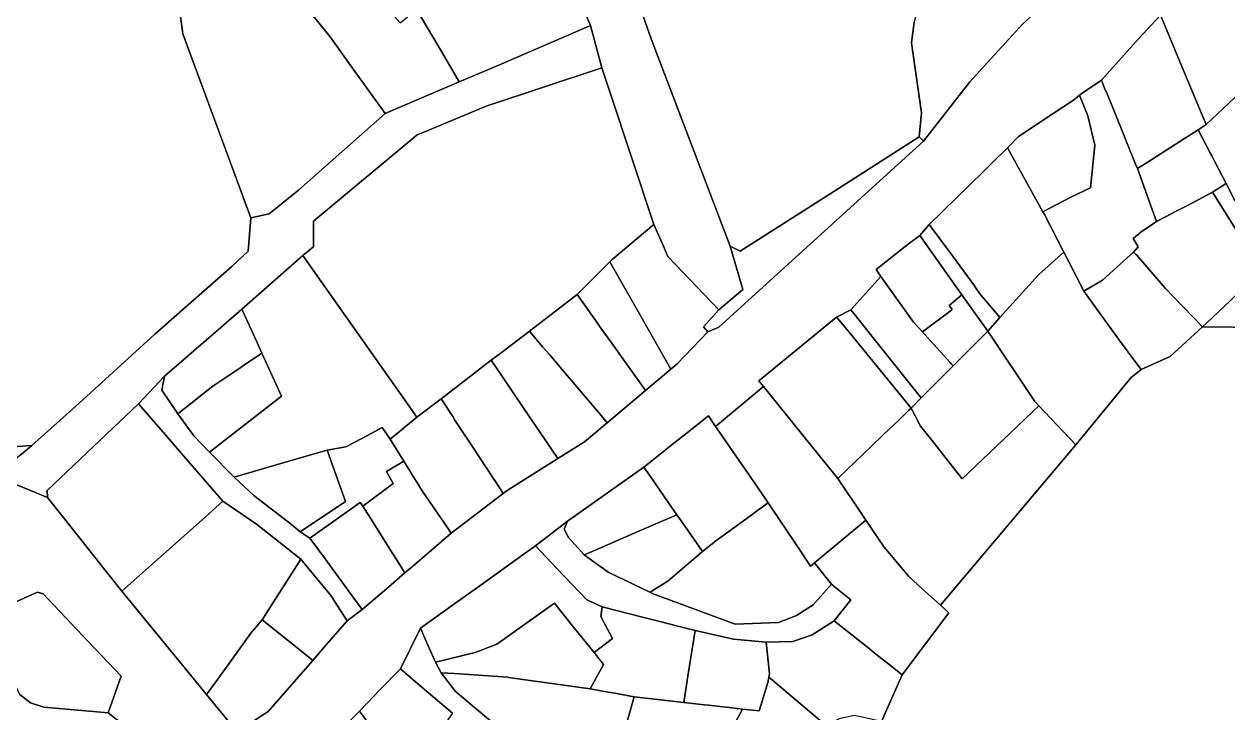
# Model space of a CAD drawing. Header units: inches. Extents: x 469561 to 471650, y 1000291 to 1003909.
# Drawn here: x 470656 to 470900.6, y 1000873.8 to 1001013.7 of the extents above; entities that cross this region are included whole.
import ezdxf

# ---------------------------------------------------------------- set-up
doc = ezdxf.new("R2010")
doc.units = ezdxf.units.IN
doc.header["$MEASUREMENT"] = 0
doc.layers.add('Gulele_10_08_New_Parcel', color=7, linetype='Continuous')

msp = doc.modelspace()

# ---------------------------------------------------------------- linework, layer by layer
at = {"layer": 'Gulele_10_08_New_Parcel'}
for points in [[(470836.276, 1001009.9018), (470836.803, 1001014.1382), (470838.3873, 1001019.1172), (470838.8093, 1001020.7793), (470839.1309, 1001022.9236), (470840.0101, 1001028.7847), (470840.3393, 1001030.9793), (470840.7984, 1001041.3732), (470840.9591, 1001045.0123), (470845.7427, 1001046.9546), (470846.3392, 1001046.9826), (470860.2272, 1001047.6336), (470861.0439, 1001044.7166), (470862.6035, 1001039.1466), (470870.7511, 1001034.0544), (470875.0445, 1001028.5938), (470858.8693, 1001013.7987), (470848.1317, 1001002.0254), (470838.6841, 1000989.9746), (470837.8214, 1000990.8271), (470838.2741, 1000995.693)], [(470611.679, 1001006.3258), (470612.0927, 1001009.2613), (470615.0268, 1001013.2129), (470639.0476, 1001039.2546), (470644.7625, 1001022.9404), (470645.2996, 1001021.407), (470647.4515, 1001015.2641), (470664.0009, 1001015.9892), (470674.9959, 1001017.1629), (470687.121, 1001019.878), (470688.2463, 1001011.7923), (470702.0135, 1000974.3938), (470701.5223, 1000967.6386), (470698.2568, 1000964.5899), (470682.5212, 1000950.7587), (470667.1624, 1000936.7353), (470657.5477, 1000928.1574), (470651.7708, 1000927.7582), (470649.9227, 1000927.9368), (470644.6283, 1000928.4486), (470637.9662, 1000929.4153), (470621.4045, 1000932.8325), (470612.5818, 1000997.0112)], [(470735.7218, 1001016.7326), (470736.3846, 1001017.2655), (470738.7934, 1001019.2024), (470739.062, 1001019.4184), (470746.1355, 1001025.1061), (470748.2438, 1001026.8013), (470760.4302, 1001036.6001), (470765.7317, 1001025.9306), (470771.0849, 1001013.4576), (470753.0092, 1001005.6998), (470749.5416, 1001004.2115), (470744.3908, 1001002.0009), (470742.5884, 1001005.0638), (470739.1986, 1001010.8243)], [(470687.121, 1001019.878), (470688.0953, 1001020.5959), (470694.8579, 1001025.5785), (470701.8865, 1001030.7572), (470712.7703, 1001017.8112), (470713.2836, 1001017.1778), (470716.1294, 1001013.6659), (470718.155, 1001011.1663), (470722.724, 1001004.7954), (470729.3204, 1000995.5976), (470711.7392, 1000980.0041), (470705.7793, 1000975.1793), (470702.0135, 1000974.3938), (470688.2463, 1001011.7923)], [(470886.8393, 1001015.5793), (470887.9393, 1001016.7793), (470900.9393, 1001028.0793), (470914.3793, 1001010.8793), (470902.1134, 1000998.9088), (470901.9335, 1000998.7333), (470896.1613, 1000993.3219), (470894.6636, 1000996.8978), (470893.5058, 1000999.6622), (470890.8776, 1001005.9374), (470887.7339, 1001013.4433)], [(470712.7703, 1001017.8112), (470715.2578, 1001019.9256), (470721.9093, 1001025.5793), (470732.3613, 1001014.0305), (470735.7218, 1001016.7326), (470739.1986, 1001010.8243), (470742.5884, 1001005.0638), (470744.3908, 1001002.0009), (470729.3204, 1000995.5976), (470722.724, 1001004.7954), (470718.155, 1001011.1663), (470716.1294, 1001013.6659), (470713.2836, 1001017.1778)], [(470874.8766, 1001002.3409), (470882.4295, 1001010.7193), (470886.8393, 1001015.5793), (470887.7339, 1001013.4433), (470890.8776, 1001005.9374), (470893.5058, 1000999.6622), (470894.6636, 1000996.8978), (470896.1613, 1000993.3219), (470894.5433, 1000992.2877), (470891.7356, 1000990.4931), (470884.1658, 1000985.6546), (470882.1639, 1000984.3751), (470881.7855, 1000985.3077), (470879.8037, 1000990.1919), (470879.4552, 1000991.0531), (470877.6254, 1000995.5641), (470876.0103, 1000999.546), (470875.5197, 1001000.7554)], [(470712.6343, 1000966.7049), (470714.7934, 1000968.5042), (470714.7934, 1000973.722), (470735.8448, 1000991.2649), (470737.5222, 1000991.9581), (470749.8858, 1000997.0672), (470773.3404, 1001004.8735), (470774.9693, 1000999.9793), (470783.9201, 1000973.0031), (470775.4286, 1000965.8952), (470774.9895, 1000965.4561), (470768.3215, 1000958.7881), (470758.6482, 1000951.3862), (470752.9089, 1000946.9945), (470750.8803, 1000945.4423), (470740.6853, 1000937.6411), (470735.7549, 1000933.8684), (470733.0406, 1000937.7233), (470719.2609, 1000957.2937)], [(470862.9895, 1000975.6326), (470864.2495, 1000976.2609), (470868.6189, 1000978.6018), (470872.6219, 1000980.4633), (470873.5379, 1000989.1642), (470872.1002, 1000995.087), (470870.3808, 1000999.2793), (470871.1661, 1000999.8141), (470874.8766, 1001002.3409), (470875.5197, 1001000.7554), (470876.0103, 1000999.546), (470877.6254, 1000995.5641), (470879.4552, 1000991.0531), (470879.8037, 1000990.1919), (470881.7855, 1000985.3077), (470882.1639, 1000984.3751), (470885.1563, 1000976.0657), (470886.0257, 1000973.6515), (470882.8857, 1000971.4678), (470881.3287, 1000970.1635), (470882.3432, 1000968.4716), (470881.3568, 1000967.4002), (470878.6841, 1000964.9995), (470875.0707, 1000961.7538), (470871.2793, 1000959.4793), (470868.2114, 1000965.4749), (470867.2336, 1000967.3859), (470863.3034, 1000975.067)], [(470855.7789, 1000988.6259), (470857.9993, 1000990.8793), (470865.0293, 1000995.5793), (470869.1593, 1000998.2793), (470869.5306, 1000998.5833), (470870.3808, 1000999.2793), (470872.1002, 1000995.087), (470873.5379, 1000989.1642), (470872.6219, 1000980.4633), (470868.6189, 1000978.6018), (470864.2495, 1000976.2609), (470862.9895, 1000975.6326)], [(470894.5433, 1000992.2877), (470896.1613, 1000993.3219), (470901.9335, 1000998.7333), (470906.1441, 1000993.7389), (470906.7062, 1000993.0722), (470910.1004, 1000989.0462), (470915.4455, 1000982.7062), (470918.6006, 1000978.9637), (470915.9212, 1000976.1652), (470908.8601, 1000968.7903), (470901.7892, 1000978.2422), (470901.5348, 1000978.7353), (470900.1909, 1000981.3404), (470897.9116, 1000985.7586), (470897.288, 1000986.9673), (470897.114, 1000987.3046)], [(470895.4127, 1000952.2701), (470896.2042, 1000953.0179), (470898.6188, 1000955.2989), (470901.0751, 1000957.6193), (470903.2466, 1000959.6708), (470905.9083, 1000962.1852), (470907.4465, 1000963.6384), (470897.4615, 1000979.574), (470900.1909, 1000981.3404), (470901.5348, 1000978.7353), (470901.7892, 1000978.2422), (470908.8601, 1000968.7903), (470915.9212, 1000976.1652), (470918.6006, 1000978.9637), (470926.0322, 1000987.9827), (470927.6917, 1000991.5903), (470926.7537, 1000995.7751), (470935.8077, 1000984.7089), (470922.4643, 1000970.1256), (470920.5205, 1000968.0012), (470908.5479, 1000954.3375), (470907.8714, 1000952.1053)], [(470794.0052, 1000952.2781), (470797.1017, 1000955.7057), (470802.0055, 1000959.8367), (470799.4601, 1000968.6477), (470801.497, 1000967.6293), (470820.5079, 1000979.7374), (470837.8214, 1000990.8271), (470838.6841, 1000989.9746), (470797.1294, 1000952.1839), (470794.9154, 1000951.246)], [(470882.1639, 1000984.3751), (470884.1658, 1000985.6546), (470891.7356, 1000990.4931), (470894.5433, 1000992.2877), (470897.114, 1000987.3046), (470897.288, 1000986.9673), (470897.9116, 1000985.7586), (470900.1909, 1000981.3404), (470897.4615, 1000979.574), (470892.4715, 1000976.9897), (470891.1332, 1000976.2966), (470889.8933, 1000975.6545), (470888.2919, 1000974.8251), (470886.0257, 1000973.6515), (470885.1563, 1000976.0657)], [(470839.868, 1000973.042), (470850.815, 1000983.7641), (470852.3642, 1000985.2813), (470855.7789, 1000988.6259), (470862.9895, 1000975.6326), (470863.3034, 1000975.067), (470867.2336, 1000967.3859), (470862.1593, 1000962.8793), (470854.2369, 1000954.1194), (470853.6593, 1000954.8028), (470850.5099, 1000958.529), (470850.1293, 1000958.9793), (470849.1707, 1000960.4128), (470849.0593, 1000960.5793), (470844.5807, 1000966.652)], [(470881.3287, 1000970.1635), (470882.8857, 1000971.4678), (470886.0257, 1000973.6515), (470888.2919, 1000974.8251), (470889.8933, 1000975.6545), (470891.1332, 1000976.2966), (470892.4715, 1000976.9897), (470897.4615, 1000979.574), (470907.4465, 1000963.6384), (470905.9083, 1000962.1852), (470903.2466, 1000959.6708), (470901.0751, 1000957.6193), (470898.6188, 1000955.2989), (470896.2042, 1000953.0179), (470895.4127, 1000952.2701), (470891.4622, 1000956.3275), (470887.8207, 1000960.0676), (470882.0293, 1000966.7793), (470881.8886, 1000966.9092), (470881.3568, 1000967.4002), (470882.3432, 1000968.4716)], [(470774.9895, 1000965.4561), (470775.4286, 1000965.8952), (470783.9201, 1000973.0031), (470785.8772, 1000968.6093), (470786.8002, 1000966.5371), (470797.1017, 1000955.7057), (470794.0052, 1000952.2781), (470794.9154, 1000951.246), (470788.6807, 1000944.7165), (470787.3758, 1000943.6211), (470781.5929, 1000953.8155)], [(470837.9535, 1000970.7832), (470839.868, 1000973.042), (470844.5807, 1000966.652), (470849.0593, 1000960.5793), (470849.1707, 1000960.4128), (470850.1293, 1000958.9793), (470850.5099, 1000958.529), (470853.6593, 1000954.8028), (470854.2369, 1000954.1194), (470851.7559, 1000951.3761), (470847.8805, 1000956.8362), (470846.5323, 1000958.7357), (470840.6172, 1000967.0425)], [(470829.0812, 1000963.8695), (470835.0171, 1000968.5832), (470835.5856, 1000969.0346), (470837.9535, 1000970.7832), (470840.6172, 1000967.0425), (470846.5323, 1000958.7357), (470843.9546, 1000956.5844), (470844.5593, 1000955.7793), (470844.3764, 1000955.6419), (470838.478, 1000951.2122), (470836.6801, 1000953.202), (470832.0844, 1000959.6536), (470830.0697, 1000962.4819)], [(470693.6416, 1000926.7606), (470708.2874, 1000938.1445), (470704.2906, 1000946.9308), (470703.2713, 1000949.1717), (470700.2322, 1000955.8526), (470712.6343, 1000966.7049), (470719.2609, 1000957.2937), (470733.0406, 1000937.7233), (470735.7549, 1000933.8684), (470733.0584, 1000931.6558), (470731.7433, 1000930.5766), (470730.362, 1000929.4432), (470728.7193, 1000931.7793), (470724.6045, 1000929.593), (470721.3793, 1000927.8793), (470717.574, 1000927.2147), (470713.3083, 1000925.9789), (470708.126, 1000924.4775), (470698.678, 1000921.7402)], [(470851.7559, 1000951.3761), (470854.2369, 1000954.1194), (470862.1593, 1000962.8793), (470867.2336, 1000967.3859), (470868.2114, 1000965.4749), (470871.2793, 1000959.4793), (470878.5699, 1000949.4967), (470882.0696, 1000944.7049), (470882.9056, 1000943.5602), (470880.8108, 1000941.9147), (470869.6358, 1000928.2813), (470862.1623, 1000936.2261), (470861.3664, 1000937.0722)], [(470871.2793, 1000959.4793), (470875.0707, 1000961.7538), (470878.6841, 1000964.9995), (470881.3568, 1000967.4002), (470881.8886, 1000966.9092), (470882.0293, 1000966.7793), (470887.8207, 1000960.0676), (470891.4622, 1000956.3275), (470895.4127, 1000952.2701), (470888.8567, 1000946.2357), (470882.9056, 1000943.5602), (470882.0696, 1000944.7049), (470878.5699, 1000949.4967)], [(470768.3215, 1000958.7881), (470774.9895, 1000965.4561), (470781.5929, 1000953.8155), (470787.3758, 1000943.6211), (470782.2442, 1000939.3135), (470781.9513, 1000939.7232), (470779.4009, 1000943.2906), (470778.718, 1000944.2458), (470775.1629, 1000949.2186), (470773.3836, 1000951.7075), (470771.9834, 1000953.666)], [(470823.9676, 1000955.6971), (470830.0697, 1000962.4819), (470832.0844, 1000959.6536), (470836.6801, 1000953.202), (470838.478, 1000951.2122), (470840.043, 1000949.4873), (470844.1412, 1000944.9705), (470844.2746, 1000944.8233), (470844.7326, 1000944.3186), (470838.2676, 1000937.8222), (470837.6453, 1000938.6), (470830.4057, 1000947.6496), (470827.9504, 1000950.7186), (470824.6342, 1000954.8638)], [(470758.6482, 1000951.3862), (470768.3215, 1000958.7881), (470771.9834, 1000953.666), (470773.3836, 1000951.7075), (470775.1629, 1000949.2186), (470778.718, 1000944.2458), (470779.4009, 1000943.2906), (470781.9513, 1000939.7232), (470782.2442, 1000939.3135), (470774.4442, 1000932.7661), (470773.261, 1000934.1609), (470765.5473, 1000943.2536), (470762.6949, 1000946.616), (470761.3379, 1000948.2156)], [(470838.478, 1000951.2122), (470844.3764, 1000955.6419), (470844.5593, 1000955.7793), (470843.9546, 1000956.5844), (470846.5323, 1000958.7357), (470847.8805, 1000956.8362), (470851.7559, 1000951.3761), (470844.7326, 1000944.3186), (470844.2746, 1000944.8233), (470844.1412, 1000944.9705), (470840.043, 1000949.4873)], [(470683.9393, 1000939.3793), (470684.5212, 1000942.2054), (470695.9385, 1000952.1229), (470700.2322, 1000955.8526), (470703.2713, 1000949.1717), (470704.2906, 1000946.9308), (470700.7894, 1000944.5554), (470699.1675, 1000943.455), (470694.3393, 1000940.1793), (470691.4865, 1000937.9347), (470691.047, 1000937.5889), (470687.1841, 1000934.5496)], [(470805.2793, 1000941.2793), (470821.0622, 1000954.2071), (470821.5213, 1000953.6466), (470823.5828, 1000951.1298), (470829.2886, 1000944.1639), (470836.1917, 1000935.7363), (470835.6549, 1000935.2206), (470833.6764, 1000933.3194), (470830.5989, 1000930.3625), (470828.1025, 1000927.9638), (470826.6496, 1000926.5678), (470821.2924, 1000921.4203), (470817.2497, 1000926.434), (470806.235, 1000940.0941)], [(470821.0622, 1000954.2071), (470823.9676, 1000955.6971), (470824.6342, 1000954.8638), (470827.9504, 1000950.7186), (470830.4057, 1000947.6496), (470837.6453, 1000938.6), (470838.2676, 1000937.8222), (470836.1917, 1000935.7363), (470829.2886, 1000944.1639), (470823.5828, 1000951.1298), (470821.5213, 1000953.6466)], [(470750.8803, 1000945.4423), (470752.9089, 1000946.9945), (470758.6482, 1000951.3862), (470761.3379, 1000948.2156), (470762.6949, 1000946.616), (470765.5473, 1000943.2536), (470773.261, 1000934.1609), (470774.4442, 1000932.7661), (470769.8607, 1000928.9186), (470764.4354, 1000925.5055), (470757.3898, 1000935.8682), (470753.1483, 1000942.1066)], [(470836.1917, 1000935.7363), (470838.2676, 1000937.8222), (470844.7326, 1000944.3186), (470851.7559, 1000951.3761), (470861.3664, 1000937.0722), (470862.1623, 1000936.2261), (470860.8353, 1000934.9609), (470856.3275, 1000930.6634), (470846.5893, 1000921.3793), (470842.7729, 1000926.203), (470840.3997, 1000929.2025), (470838.1225, 1000932.0807), (470837.0827, 1000934.0494)], [(470687.1841, 1000934.5496), (470691.047, 1000937.5889), (470691.4865, 1000937.9347), (470694.3393, 1000940.1793), (470699.1675, 1000943.455), (470700.7894, 1000944.5554), (470704.2906, 1000946.9308), (470708.2874, 1000938.1445), (470693.6416, 1000926.7606), (470690.4901, 1000930.0871)], [(470740.6853, 1000937.6411), (470750.8803, 1000945.4423), (470753.1483, 1000942.1066), (470757.3898, 1000935.8682), (470764.4354, 1000925.5055), (470754.337, 1000919.1527), (470753.3055, 1000918.3848), (470751.7254, 1000920.7958), (470751.1336, 1000921.6987), (470747.1392, 1000927.7935), (470745.117, 1000930.8791), (470743.521, 1000933.3143), (470743.0639, 1000934.0118)], [(470679.2193, 1000936.5793), (470684.5212, 1000942.2054), (470683.9393, 1000939.3793), (470687.1841, 1000934.5496), (470690.4901, 1000930.0871), (470693.6416, 1000926.7606), (470698.678, 1000921.7402), (470701.7595, 1000918.8072), (470702.6293, 1000917.9793), (470710.2746, 1000912.0862), (470712.09, 1000910.6241), (470714.0348, 1000909.3163), (470717.138, 1000905.1025), (470718.0254, 1000903.8974), (470723.344, 1000896.6754), (470724.6967, 1000894.8385), (470721.6087, 1000892.5104), (470718.4136, 1000897.4806), (470718.1157, 1000897.944), (470717.0321, 1000899.2558), (470712.2164, 1000905.0853), (470703.2122, 1000912.1489), (470696.3814, 1000916.8063), (470689.2221, 1000925.0548), (470684.208, 1000930.8317)], [(470796.4773, 1000932.0062), (470806.235, 1000940.0941), (470817.2497, 1000926.434), (470821.2924, 1000921.4203), (470823.4792, 1000918.1996), (470824.1214, 1000917.2539), (470827.0194, 1000912.9859), (470816.5922, 1000904.2924), (470815.7582, 1000903.6526), (470813.2534, 1000907.3916), (470807.1467, 1000916.507), (470806.6293, 1000917.2793), (470802.8715, 1000922.7305), (470800.5964, 1000926.0309), (470797.2622, 1000930.8676)], [(470730.362, 1000929.4432), (470731.7433, 1000930.5766), (470733.0584, 1000931.6558), (470735.7549, 1000933.8684), (470740.6853, 1000937.6411), (470743.0639, 1000934.0118), (470743.521, 1000933.3143), (470745.117, 1000930.8791), (470747.1392, 1000927.7935), (470751.1336, 1000921.6987), (470751.7254, 1000920.7958), (470753.3055, 1000918.3848), (470742.7685, 1000910.3202), (470740.9179, 1000913.0303), (470740.7383, 1000913.2933), (470736.8778, 1000918.9468), (470736.3093, 1000919.7793), (470735.8789, 1000920.4787), (470735.032, 1000921.8548), (470734.3185, 1000923.0141), (470733.1214, 1000924.9594)], [(470660.675, 1000918.9797), (470672.7489, 1000930.4385), (470679.2193, 1000936.5793), (470684.208, 1000930.8317), (470689.2221, 1000925.0548), (470696.3814, 1000916.8063), (470692.7632, 1000913.5977), (470675.8114, 1000898.565), (470672.3706, 1000902.9104), (470666.0094, 1000910.9439), (470660.7527, 1000917.5825)], [(470821.2924, 1000921.4203), (470826.6496, 1000926.5678), (470828.1025, 1000927.9638), (470830.5989, 1000930.3625), (470833.6764, 1000933.3194), (470835.6549, 1000935.2206), (470836.1917, 1000935.7363), (470837.0827, 1000934.0494), (470838.1225, 1000932.0807), (470840.3997, 1000929.2025), (470842.7729, 1000926.203), (470846.5893, 1000921.3793), (470856.3275, 1000930.6634), (470860.8353, 1000934.9609), (470862.1623, 1000936.2261), (470869.6358, 1000928.2813), (470842.186, 1000895.68), (470838.4687, 1000899.0563), (470835.7387, 1000901.536), (470830.7471, 1000907.4959), (470827.0194, 1000912.9859), (470824.1214, 1000917.2539), (470823.4792, 1000918.1996)], [(470621.4045, 1000932.8325), (470637.9662, 1000929.4153), (470644.6283, 1000928.4486), (470649.9227, 1000927.9368), (470651.7708, 1000927.7582), (470657.5477, 1000928.1574), (470655.396, 1000926.2964), (470649.9349, 1000922.0088), (470621.6023, 1000931.3939)], [(470781.8718, 1000923.7231), (470788.2586, 1000928.7967), (470790.4154, 1000930.51), (470792.4058, 1000932.0911), (470795.005, 1000934.1559), (470796.4773, 1000932.0062), (470797.2622, 1000930.8676), (470800.5964, 1000926.0309), (470802.8715, 1000922.7305), (470806.6293, 1000917.2793), (470807.1467, 1000916.507), (470804.4993, 1000914.5793), (470803.8269, 1000914.0885), (470797.7169, 1000909.6287), (470796.2793, 1000908.5793), (470796.1269, 1000908.4552), (470793.8373, 1000906.5909), (470791.5067, 1000909.9276), (470789.476, 1000912.8348), (470788.6249, 1000914.0534), (470786.9134, 1000916.504), (470783.4889, 1000921.4076)], [(470712.09, 1000910.6241), (470721.2765, 1000916.7859), (470717.574, 1000927.2147), (470721.3793, 1000927.8793), (470724.6045, 1000929.593), (470728.7193, 1000931.7793), (470730.362, 1000929.4432), (470733.1214, 1000924.9594), (470729.5826, 1000922.8586), (470730.9365, 1000920.4451), (470724.8145, 1000915.7947), (470724.2582, 1000916.5488), (470714.0348, 1000909.3163)], [(470698.678, 1000921.7402), (470708.126, 1000924.4775), (470713.3083, 1000925.9789), (470717.574, 1000927.2147), (470721.2765, 1000916.7859), (470712.09, 1000910.6241), (470710.2746, 1000912.0862), (470702.6293, 1000917.9793), (470701.7595, 1000918.8072)], [(470724.8145, 1000915.7947), (470730.9365, 1000920.4451), (470729.5826, 1000922.8586), (470733.1214, 1000924.9594), (470734.3185, 1000923.0141), (470735.032, 1000921.8548), (470735.8789, 1000920.4787), (470736.3093, 1000919.7793), (470736.8778, 1000918.9468), (470740.7383, 1000913.2933), (470740.9179, 1000913.0303), (470742.7685, 1000910.3202), (470735.3797, 1000903.9935), (470733.35, 1000902.2556), (470731.1702, 1000905.7132), (470730.6416, 1000906.5517), (470729.5508, 1000908.2819), (470727.9169, 1000910.8736), (470726.8234, 1000912.6082)], [(470765.709, 1000911.1464), (470766.3795, 1000912.7854), (470781.8718, 1000923.7231), (470783.4889, 1000921.4076), (470786.9134, 1000916.504), (470788.6249, 1000914.0534), (470781.9913, 1000911.1917), (470772.3118, 1000907.016), (470770.4162, 1000906.1983), (470769.7533, 1000905.9123), (470766.603, 1000909.4329)], [(470675.8114, 1000898.565), (470692.7632, 1000913.5977), (470696.3814, 1000916.8063), (470703.2122, 1000912.1489), (470712.2164, 1000905.0853), (470711.3636, 1000903.7428), (470704.3765, 1000892.7433), (470702.0307, 1000890.0321), (470695.6483, 1000881.1769), (470693.045, 1000877.565), (470689.3729, 1000882.0397)], [(470714.0348, 1000909.3163), (470724.2582, 1000916.5488), (470724.8145, 1000915.7947), (470726.8234, 1000912.6082), (470727.9169, 1000910.8736), (470729.5508, 1000908.2819), (470730.6416, 1000906.5517), (470731.1702, 1000905.7132), (470733.35, 1000902.2556), (470730.5261, 1000899.8351), (470724.6967, 1000894.8385), (470723.344, 1000896.6754), (470718.0254, 1000903.8974), (470717.138, 1000905.1025)], [(470783.1394, 1000898.3358), (470783.1981, 1000898.3726), (470784.1089, 1000898.9432), (470785.9055, 1000900.0686), (470786.8596, 1000900.6663), (470793.8373, 1000906.5909), (470796.1269, 1000908.4552), (470796.2793, 1000908.5793), (470797.7169, 1000909.6287), (470803.8269, 1000914.0885), (470804.4993, 1000914.5793), (470807.1467, 1000916.507), (470813.2534, 1000907.3916), (470815.7582, 1000903.6526), (470816.5922, 1000904.2924), (470820.0015, 1000899.9493), (470816.2942, 1000895.7995), (470812.9417, 1000893.639), (470809.2654, 1000892.1947), (470800.4258, 1000891.851), (470783.8113, 1000898.0118)], [(470759.8793, 1000907.7793), (470766.3795, 1000912.7854), (470765.709, 1000911.1464), (470766.603, 1000909.4329), (470769.7533, 1000905.9123), (470772.7519, 1000903.769), (470773.6431, 1000903.1399), (470774.649, 1000902.4299), (470783.1394, 1000898.3358), (470783.8113, 1000898.0118), (470800.4258, 1000891.851), (470809.2654, 1000892.1947), (470812.9417, 1000893.639), (470816.2942, 1000895.7995), (470820.0015, 1000899.9493), (470820.934, 1000899.2107), (470823.948, 1000896.8233), (470820.5407, 1000892.5215), (470816.0707, 1000889.6905), (470812.1967, 1000888.3495), (470806.7793, 1000888.1793), (470800.1081, 1000888.8079), (470792.3093, 1000890.5793), (470789.6181, 1000891.2603), (470784.8857, 1000892.4579), (470781.8651, 1000893.2223), (470779.0071, 1000893.9456), (470773.447, 1000895.3526), (470770.3343, 1000896.774), (470764.3036, 1000903.1222)], [(470769.7533, 1000905.9123), (470770.4162, 1000906.1983), (470772.3118, 1000907.016), (470781.9913, 1000911.1917), (470788.6249, 1000914.0534), (470789.476, 1000912.8348), (470791.5067, 1000909.9276), (470793.8373, 1000906.5909), (470786.8596, 1000900.6663), (470785.9055, 1000900.0686), (470784.1089, 1000898.9432), (470783.1981, 1000898.3726), (470783.1394, 1000898.3358), (470774.649, 1000902.4299), (470773.6431, 1000903.1399), (470772.7519, 1000903.769)], [(470816.5922, 1000904.2924), (470827.0194, 1000912.9859), (470830.7471, 1000907.4959), (470835.7387, 1000901.536), (470838.4687, 1000899.0563), (470842.186, 1000895.68), (470843.859, 1000894.1605), (470834.3953, 1000881.5476), (470831.3828, 1000883.9337), (470828.7002, 1000886.0586), (470827.6592, 1000886.8831), (470821.9346, 1000891.4175), (470820.5407, 1000892.5215), (470823.948, 1000896.8233), (470820.934, 1000899.2107), (470820.0015, 1000899.9493)], [(470736.5052, 1000891.0315), (470738.6747, 1000892.586), (470745.6112, 1000897.556), (470748.5565, 1000899.6664), (470758.0371, 1000906.4593), (470759.8793, 1000907.7793), (470764.3036, 1000903.1222), (470770.3343, 1000896.774), (470773.447, 1000895.3526), (470773.1893, 1000893.3793), (470775.543, 1000888.9455), (470771.818, 1000886.1146), (470767.9603, 1000890.8052), (470767.8791, 1000890.9039), (470765.4968, 1000893.8742), (470763.7231, 1000896.0858), (470752.0442, 1000887.8001), (470747.5989, 1000886.064), (470739.5597, 1000884.1031), (470737.8241, 1000888.0399)], [(470704.3765, 1000892.7433), (470711.3636, 1000903.7428), (470712.2164, 1000905.0853), (470717.0321, 1000899.2558), (470718.1157, 1000897.944), (470718.4136, 1000897.4806), (470721.6087, 1000892.5104), (470717.3591, 1000887.6194), (470714.6351, 1000884.4842), (470713.8245, 1000885.1368), (470706.6565, 1000890.9077)], [(470648.361, 1000893.758), (470658.711, 1000898.358), (470659.861, 1000898.0042), (470669.0874, 1000888.2623), (470675.6956, 1000881.2849), (470673.0418, 1000873.8542), (470659.9693, 1000874.9793), (470657.3093, 1000875.8793), (470655.1293, 1000877.5793), (470653.7563, 1000880.2942), (470652.226, 1000883.3202), (470651.5893, 1000884.5793), (470650.4447, 1000887.8335)], [(470739.5597, 1000884.1031), (470747.5989, 1000886.064), (470752.0442, 1000887.8001), (470763.7231, 1000896.0858), (470765.4968, 1000893.8742), (470767.8791, 1000890.9039), (470767.9603, 1000890.8052), (470771.818, 1000886.1146), (470773.6679, 1000883.6805), (470770.9972, 1000878.7322), (470754.3851, 1000881.0486), (470754.2908, 1000881.055), (470743.4248, 1000881.7967), (470740.7493, 1000881.9793)], [(470770.9972, 1000878.7322), (470773.6679, 1000883.6805), (470771.818, 1000886.1146), (470775.543, 1000888.9455), (470773.1893, 1000893.3793), (470773.447, 1000895.3526), (470779.0071, 1000893.9456), (470781.8651, 1000893.2223), (470784.8857, 1000892.4579), (470789.6181, 1000891.2603), (470792.3093, 1000890.5793), (470791.6536, 1000886.3817), (470790.859, 1000881.2944), (470790.0236, 1000875.9461), (470779.9384, 1000877.1001), (470776.0124, 1000877.8167), (470774.6289, 1000878.0693)], [(470693.045, 1000877.565), (470695.6483, 1000881.1769), (470702.0307, 1000890.0321), (470704.3765, 1000892.7433), (470706.6565, 1000890.9077), (470713.8245, 1000885.1368), (470714.6351, 1000884.4842), (470705.5941, 1000874.0785), (470702.2509, 1000871.928), (470699.2534, 1000869.9999), (470695.468, 1000874.6126)], [(470790.0236, 1000875.9461), (470790.859, 1000881.2944), (470791.6536, 1000886.3817), (470792.3093, 1000890.5793), (470800.1081, 1000888.8079), (470806.7793, 1000888.1793), (470807.4393, 1000881.7793), (470807.2959, 1000881.1089), (470807.0589, 1000880.0012), (470805.7131, 1000875.5635), (470805.3041, 1000874.2147), (470801.965, 1000874.5973), (470799.2079, 1000874.8951), (470795.0629, 1000875.3694), (470794.1922, 1000875.4691)], [(470806.7793, 1000888.1793), (470812.1967, 1000888.3495), (470816.0707, 1000889.6905), (470820.5407, 1000892.5215), (470821.9346, 1000891.4175), (470827.6592, 1000886.8831), (470828.7002, 1000886.0586), (470831.3828, 1000883.9337), (470834.3953, 1000881.5476), (470830.1511, 1000872.1087), (470824.7022, 1000873.3195), (470821.5837, 1000872.6301), (470819.0507, 1000871.1402), (470809.4209, 1000879.3068), (470807.2959, 1000881.1089), (470807.4393, 1000881.7793)], [(470649.2141, 1000881.8141), (470652.226, 1000883.3202), (470653.7563, 1000880.2942), (470655.1293, 1000877.5793), (470657.3093, 1000875.8793), (470659.9693, 1000874.9793), (470673.0418, 1000873.8542), (470681.8194, 1000866.9221), (470650.2763, 1000870.7667), (470649.2862, 1000874.4349), (470652.6897, 1000875.8328)], [(470724.1277, 1000874.1924), (470725.7401, 1000875.8572), (470728.2804, 1000878.4802), (470732.4268, 1000882.7614), (470735.5194, 1000880.1416), (470743.02, 1000873.7876), (470736.5724, 1000864.6148), (470736.4751, 1000864.4764), (470735.4569, 1000863.5882), (470733.3039, 1000861.7101), (470729.1518, 1000867.3581), (470727.6354, 1000869.4209), (470727.5207, 1000869.5769), (470727.1869, 1000870.031)], [(470740.7493, 1000881.9793), (470743.4248, 1000881.7967), (470754.2908, 1000881.055), (470754.3851, 1000881.0486), (470770.9972, 1000878.7322), (470774.6289, 1000878.0693), (470776.0124, 1000877.8167), (470779.9384, 1000877.1001), (470778.755, 1000873.0036), (470774.1275, 1000856.9853), (470762.729, 1000863.3177), (470757.7212, 1000866.8165), (470755.0537, 1000868.6802), (470754.3393, 1000869.1793), (470752.0327, 1000871.1174), (470747.8078, 1000874.6674), (470743.5827, 1000878.2176), (470743.419, 1000878.4349)], [(470795.0412, 1000859.281), (470795.069, 1000859.3534), (470797.1793, 1000864.8454), (470798.3375, 1000867.8595), (470798.4087, 1000868.0448), (470799.2277, 1000869.5537), (470800.0452, 1000871.0601), (470801.965, 1000874.5973), (470805.3041, 1000874.2147), (470805.7131, 1000875.5635), (470807.0589, 1000880.0012), (470807.2959, 1000881.1089), (470809.4209, 1000879.3068), (470819.0507, 1000871.1402), (470818.6263, 1000870.6389), (470815.5405, 1000866.9941), (470815.2531, 1000866.6547), (470815.1893, 1000866.5793), (470811.9161, 1000861.7219), (470810.8093, 1000860.0793), (470810.5443, 1000859.6709), (470809.5518, 1000858.1413), (470805.6183, 1000852.0791)], [(470774.1275, 1000856.9853), (470778.755, 1000873.0036), (470779.9384, 1000877.1001), (470790.0236, 1000875.9461), (470794.1922, 1000875.4691), (470795.0629, 1000875.3694), (470799.2079, 1000874.8951), (470801.965, 1000874.5973), (470800.0452, 1000871.0601), (470799.2277, 1000869.5537), (470798.4087, 1000868.0448), (470798.3375, 1000867.8595), (470797.1793, 1000864.8454), (470795.069, 1000859.3534), (470795.0412, 1000859.281), (470794.3518, 1000858.4161), (470788.5882, 1000851.1843), (470787.8891, 1000850.3072)], [(470711.5104, 1000860.9004), (470714.5794, 1000864.4566), (470715.7611, 1000865.8259), (470716.1585, 1000866.2233), (470724.1277, 1000874.1924), (470727.1869, 1000870.031), (470727.5207, 1000869.5769), (470727.6354, 1000869.4209), (470729.1518, 1000867.3581), (470733.3039, 1000861.7101), (470729.8925, 1000858.3962), (470727.1125, 1000855.6955), (470724.0682, 1000852.7382), (470721.4963, 1000850.2397), (470720.9171, 1000850.6741), (470720.1468, 1000851.2518), (470719.5323, 1000851.9383)]]:
    msp.add_lwpolyline(points, close=True, dxfattribs=at)
for points in [[(470776.8281, 1001029.4148), (470783.3914, 1001010.7434), (470799.4601, 1000968.6477), (470802.0055, 1000959.8367), (470797.1017, 1000955.7057), (470786.8002, 1000966.5371), (470785.8772, 1000968.6093), (470783.9201, 1000973.0031), (470774.9693, 1000999.9793), (470773.3404, 1001004.8735), (470771.0849, 1001013.4576), (470765.7317, 1001025.9306)], [(470836.803, 1001014.1382), (470836.276, 1001009.9018), (470838.2741, 1000995.693), (470837.8214, 1000990.8271), (470820.5079, 1000979.7374), (470801.497, 1000967.6293), (470799.4601, 1000968.6477), (470783.3914, 1001010.7434), (470776.8281, 1001029.4148)], [(470886.8393, 1001015.5793), (470882.4295, 1001010.7193), (470874.8766, 1001002.3409), (470871.1661, 1000999.8141), (470870.3808, 1000999.2793), (470869.5306, 1000998.5833), (470869.1593, 1000998.2793), (470865.0293, 1000995.5793), (470857.9993, 1000990.8793), (470855.7789, 1000988.6259), (470852.3642, 1000985.2813), (470850.815, 1000983.7641), (470839.868, 1000973.042), (470837.9535, 1000970.7832), (470835.5856, 1000969.0346), (470835.0171, 1000968.5832), (470829.0812, 1000963.8695), (470830.0697, 1000962.4819), (470823.9676, 1000955.6971), (470821.0622, 1000954.2071), (470805.2793, 1000941.2793), (470806.235, 1000940.0941), (470796.4773, 1000932.0062), (470795.005, 1000934.1559), (470792.4058, 1000932.0911), (470790.4154, 1000930.51), (470788.2586, 1000928.7967), (470781.8718, 1000923.7231), (470766.3795, 1000912.7854), (470759.8793, 1000907.7793), (470758.0371, 1000906.4593), (470748.5565, 1000899.6664), (470745.6112, 1000897.556), (470738.6747, 1000892.586), (470736.5052, 1000891.0315), (470732.4268, 1000882.7614), (470728.2804, 1000878.4802), (470725.7401, 1000875.8572), (470724.1277, 1000874.1924), (470716.1585, 1000866.2233)], [(470655.396, 1000926.2964), (470657.5477, 1000928.1574), (470667.1624, 1000936.7353), (470682.5212, 1000950.7587), (470698.2568, 1000964.5899), (470701.5223, 1000967.6386), (470702.0135, 1000974.3938), (470705.7793, 1000975.1793), (470711.7392, 1000980.0041), (470729.3204, 1000995.5976), (470744.3908, 1001002.0009), (470749.5416, 1001004.2115), (470753.0092, 1001005.6998), (470771.0849, 1001013.4576), (470773.3404, 1001004.8735), (470749.8858, 1000997.0672), (470737.5222, 1000991.9581), (470735.8448, 1000991.2649), (470714.7934, 1000973.722), (470714.7934, 1000968.5042), (470712.6343, 1000966.7049), (470700.2322, 1000955.8526), (470695.9385, 1000952.1229), (470684.5212, 1000942.2054), (470679.2193, 1000936.5793), (470672.7489, 1000930.4385), (470660.675, 1000918.9797), (470660.7527, 1000917.5825), (470649.9349, 1000922.0088)], [(470702.2509, 1000871.928), (470705.5941, 1000874.0785), (470714.6351, 1000884.4842), (470717.3591, 1000887.6194), (470721.6087, 1000892.5104), (470724.6967, 1000894.8385), (470730.5261, 1000899.8351), (470733.35, 1000902.2556), (470735.3797, 1000903.9935), (470742.7685, 1000910.3202), (470753.3055, 1000918.3848), (470754.337, 1000919.1527), (470764.4354, 1000925.5055), (470769.8607, 1000928.9186), (470774.4442, 1000932.7661), (470782.2442, 1000939.3135), (470787.3758, 1000943.6211), (470788.6807, 1000944.7165), (470794.9154, 1000951.246), (470797.1294, 1000952.1839), (470838.6841, 1000989.9746), (470848.1317, 1001002.0254), (470858.8693, 1001013.7987)], [(470830.1511, 1000872.1087), (470834.3953, 1000881.5476), (470843.859, 1000894.1605), (470842.186, 1000895.68), (470869.6358, 1000928.2813), (470880.8108, 1000941.9147), (470882.9056, 1000943.5602), (470888.8567, 1000946.2357), (470895.4127, 1000952.2701), (470907.8714, 1000952.1053)], [(470649.9349, 1000922.0088), (470660.7527, 1000917.5825), (470666.0094, 1000910.9439), (470672.3706, 1000902.9104), (470675.8114, 1000898.565), (470689.3729, 1000882.0397), (470693.045, 1000877.565), (470695.468, 1000874.6126), (470699.2534, 1000869.9999), (470686.8678, 1000849.6957), (470683.0171, 1000850.6324), (470683.0171, 1000866.7761), (470681.8194, 1000866.9221), (470673.0418, 1000873.8542), (470675.6956, 1000881.2849), (470669.0874, 1000888.2623), (470659.861, 1000898.0042), (470658.711, 1000898.358), (470648.361, 1000893.758)], [(470743.02, 1000873.7876), (470735.5194, 1000880.1416), (470732.4268, 1000882.7614), (470736.5052, 1000891.0315), (470737.8241, 1000888.0399), (470739.5597, 1000884.1031), (470740.7493, 1000881.9793), (470743.419, 1000878.4349), (470743.5827, 1000878.2176), (470747.8078, 1000874.6674), (470752.0327, 1000871.1174)]]:
    msp.add_lwpolyline(points, dxfattribs=at)

doc.saveas('drawing.dxf')
